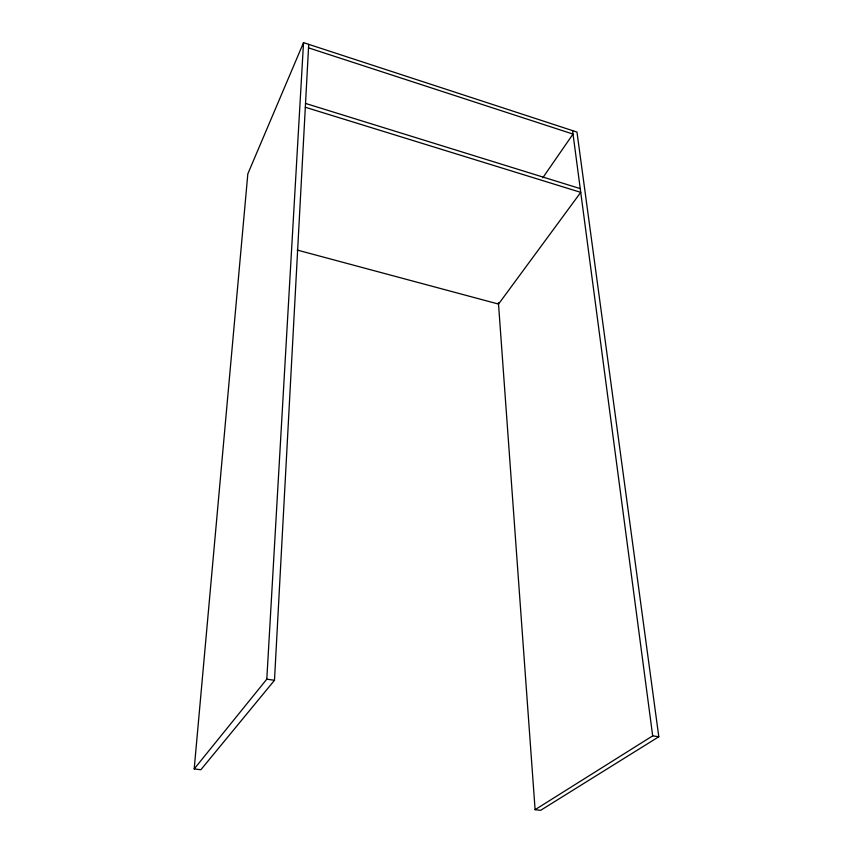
<?xml version="1.0" encoding="UTF-8"?>
<svg xmlns="http://www.w3.org/2000/svg" width="853" height="853" viewBox="0 0 853 853"><rect width="100%" height="100%" fill="white"/><g stroke="black" fill="none" stroke-linecap="round" stroke-linejoin="round"><path stroke-width="1.28" d="M498.419 302.666L535.098 809.689L540.589 810.35L658.804 736.757L576.98 132.066L303.529 42.65L247.828 173.873L194.196 768.937L200.871 769.737L274.485 680.299L308.711 44.345M194.196 768.937L266.797 679.18L303.529 42.65M542.796 177.755L573.013 134.081L308.519 47.853M535.098 809.689L652.684 735.862L658.804 736.757M266.797 679.18L274.485 680.299M297.196 250.057L498.525 304.073L580.733 192.362L305.321 107.254M305.534 103.426L580.243 188.62M572.566 130.616L652.684 735.862"/></g></svg>
